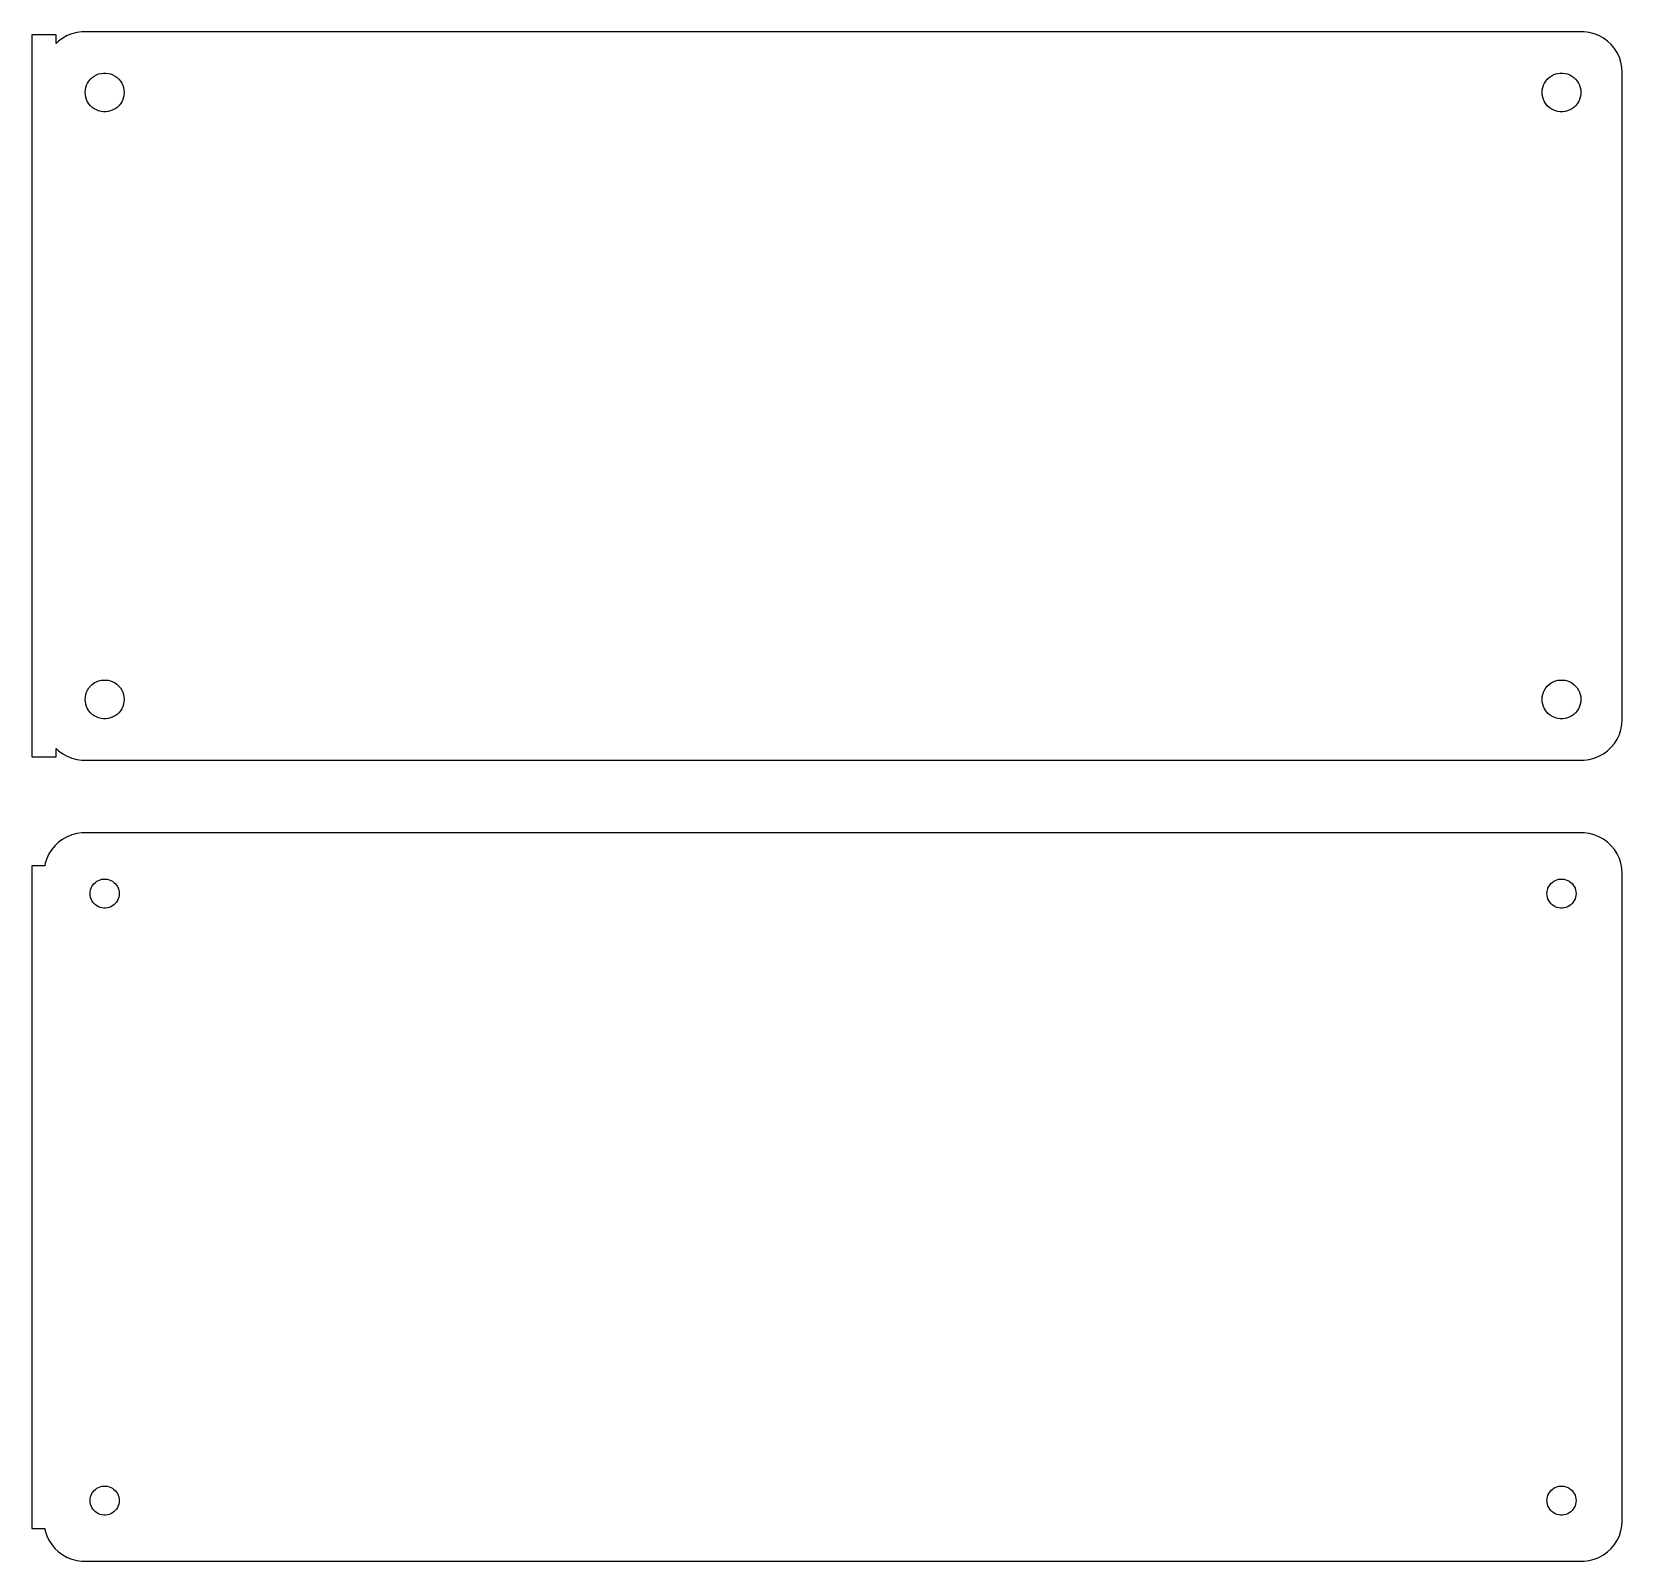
# Model space of a CAD drawing. Header units: metres. Extents: x -99 to 98, y 54 to 243.
import ezdxf

# ---------------------------------------------------------------- set-up
doc = ezdxf.new("R2010")
doc.units = ezdxf.units.M

msp = doc.modelspace()

# ---------------------------------------------------------------- linework, layer by layer
for p, q in [((-96, 242.615), (-99, 242.615)), ((-99, 242.615), (-99, 153.385)), ((-96, 241.559), (-96, 242.615)), ((-95.6871, 241.853), (-96, 241.559)), ((-95.1791, 242.222), (-95.6871, 241.853)), ((-94.6289, 242.524), (-95.1791, 242.222)), ((-94.0451, 242.755), (-94.6289, 242.524)), ((-93.4369, 242.911), (-94.0451, 242.755)), ((-92.8139, 242.99), (-93.4369, 242.911)), ((92.8139, 242.99), (-92.8139, 242.99)), ((93.4369, 242.911), (92.8139, 242.99)), ((94.0451, 242.755), (93.4369, 242.911)), ((94.6289, 242.524), (94.0451, 242.755)), ((95.1791, 242.222), (94.6289, 242.524)), ((95.6871, 241.853), (95.1791, 242.222)), ((96.1448, 241.423), (95.6871, 241.853)), ((96.5451, 240.939), (96.1448, 241.423)), ((96.8815, 240.409), (96.5451, 240.939)), ((97.1489, 239.841), (96.8815, 240.409)), ((97.3429, 239.243), (97.1489, 239.841)), ((-91.0219, 237.672), (-90.7416, 237.783)), ((-90.7416, 237.783), (-90.4497, 237.857)), ((-90.4497, 237.857), (-90.1507, 237.895)), ((-90.1507, 237.895), (-89.8493, 237.895)), ((-89.8493, 237.895), (-89.5503, 237.857)), ((-89.5503, 237.857), (-89.2584, 237.783)), ((-89.2584, 237.783), (-88.9781, 237.672)), ((88.9781, 237.672), (89.2584, 237.783)), ((89.2584, 237.783), (89.5503, 237.857)), ((89.5503, 237.857), (89.8493, 237.895)), ((89.8493, 237.895), (90.1507, 237.895)), ((90.1507, 237.895), (90.4497, 237.857)), ((90.4497, 237.857), (90.7416, 237.783)), ((90.7416, 237.783), (91.0219, 237.672)), ((97.4606, 238.627), (97.3429, 239.243)), ((97.5, 238), (97.4606, 238.627)), ((97.5, 158), (97.5, 238)), ((-92.4, 235.5), (-92.3811, 235.801)), ((-92.3811, 235.801), (-92.3246, 236.097)), ((-92.3246, 236.097), (-92.2315, 236.383)), ((-92.2315, 236.383), (-92.1031, 236.656)), ((-92.1031, 236.656), (-91.9416, 236.911)), ((-91.9416, 236.911), (-91.7495, 237.143)), ((-91.7495, 237.143), (-91.5298, 237.349)), ((-91.5298, 237.349), (-91.286, 237.526)), ((-91.286, 237.526), (-91.0219, 237.672)), ((-88.9781, 237.672), (-88.714, 237.526)), ((-88.714, 237.526), (-88.4702, 237.349)), ((-88.4702, 237.349), (-88.2505, 237.143)), ((-88.2505, 237.143), (-88.0583, 236.911)), ((-88.0583, 236.911), (-87.8969, 236.656)), ((-87.8969, 236.656), (-87.7685, 236.383)), ((-87.7685, 236.383), (-87.6754, 236.097)), ((-87.6754, 236.097), (-87.6189, 235.801)), ((-87.6189, 235.801), (-87.6, 235.5)), ((87.6, 235.5), (87.6189, 235.801)), ((87.6189, 235.801), (87.6754, 236.097)), ((87.6754, 236.097), (87.7685, 236.383)), ((87.7685, 236.383), (87.8969, 236.656)), ((87.8969, 236.656), (88.0583, 236.911)), ((88.0583, 236.911), (88.2505, 237.143)), ((88.2505, 237.143), (88.4702, 237.349)), ((88.4702, 237.349), (88.714, 237.526)), ((88.714, 237.526), (88.9781, 237.672)), ((91.0219, 237.672), (91.286, 237.526)), ((91.286, 237.526), (91.5298, 237.349)), ((91.5298, 237.349), (91.7495, 237.143)), ((91.7495, 237.143), (91.9416, 236.911)), ((91.9416, 236.911), (92.1031, 236.656)), ((92.1031, 236.656), (92.2315, 236.383)), ((92.2315, 236.383), (92.3246, 236.097)), ((92.3246, 236.097), (92.3811, 235.801)), ((92.3811, 235.801), (92.4, 235.5)), ((-92.3811, 235.199), (-92.4, 235.5)), ((-92.3246, 234.903), (-92.3811, 235.199)), ((-92.2315, 234.617), (-92.3246, 234.903)), ((-92.1031, 234.344), (-92.2315, 234.617)), ((-91.9416, 234.089), (-92.1031, 234.344)), ((-91.7495, 233.857), (-91.9416, 234.089)), ((-91.5298, 233.651), (-91.7495, 233.857)), ((-88.2505, 233.857), (-88.4702, 233.651)), ((-88.0583, 234.089), (-88.2505, 233.857)), ((-87.8969, 234.344), (-88.0583, 234.089)), ((-87.7685, 234.617), (-87.8969, 234.344)), ((-87.6754, 234.903), (-87.7685, 234.617)), ((-87.6189, 235.199), (-87.6754, 234.903)), ((-87.6, 235.5), (-87.6189, 235.199)), ((87.6189, 235.199), (87.6, 235.5)), ((87.6754, 234.903), (87.6189, 235.199)), ((87.7685, 234.617), (87.6754, 234.903)), ((87.8969, 234.344), (87.7685, 234.617)), ((88.0583, 234.089), (87.8969, 234.344)), ((88.2505, 233.857), (88.0583, 234.089)), ((88.4702, 233.651), (88.2505, 233.857)), ((91.7495, 233.857), (91.5298, 233.651)), ((91.9416, 234.089), (91.7495, 233.857)), ((92.1031, 234.344), (91.9416, 234.089)), ((92.2315, 234.617), (92.1031, 234.344)), ((92.3246, 234.903), (92.2315, 234.617)), ((92.3811, 235.199), (92.3246, 234.903)), ((92.4, 235.5), (92.3811, 235.199)), ((-91.286, 233.474), (-91.5298, 233.651)), ((-91.0219, 233.328), (-91.286, 233.474)), ((-90.7416, 233.217), (-91.0219, 233.328)), ((-90.4497, 233.143), (-90.7416, 233.217)), ((-90.1507, 233.105), (-90.4497, 233.143)), ((-89.8493, 233.105), (-90.1507, 233.105)), ((-89.5503, 233.143), (-89.8493, 233.105)), ((-89.2584, 233.217), (-89.5503, 233.143)), ((-88.9781, 233.328), (-89.2584, 233.217)), ((-88.714, 233.474), (-88.9781, 233.328)), ((-88.4702, 233.651), (-88.714, 233.474)), ((88.714, 233.474), (88.4702, 233.651)), ((88.9781, 233.328), (88.714, 233.474)), ((89.2584, 233.217), (88.9781, 233.328)), ((89.5503, 233.143), (89.2584, 233.217)), ((89.8493, 233.105), (89.5503, 233.143)), ((90.1507, 233.105), (89.8493, 233.105)), ((90.4497, 233.143), (90.1507, 233.105)), ((90.7416, 233.217), (90.4497, 233.143)), ((91.0219, 233.328), (90.7416, 233.217)), ((91.286, 233.474), (91.0219, 233.328)), ((91.5298, 233.651), (91.286, 233.474)), ((-92.3246, 161.097), (-92.2315, 161.383)), ((-92.2315, 161.383), (-92.1031, 161.656)), ((-92.1031, 161.656), (-91.9416, 161.911)), ((-91.9416, 161.911), (-91.7495, 162.143)), ((-91.7495, 162.143), (-91.5298, 162.349)), ((-91.5298, 162.349), (-91.286, 162.526)), ((-91.286, 162.526), (-91.0219, 162.672)), ((-91.0219, 162.672), (-90.7416, 162.783)), ((-90.7416, 162.783), (-90.4497, 162.857)), ((-90.4497, 162.857), (-90.1507, 162.895)), ((-90.1507, 162.895), (-89.8493, 162.895)), ((-89.8493, 162.895), (-89.5503, 162.857)), ((-89.5503, 162.857), (-89.2584, 162.783)), ((-89.2584, 162.783), (-88.9781, 162.672)), ((-88.9781, 162.672), (-88.714, 162.526)), ((-88.714, 162.526), (-88.4702, 162.349)), ((-88.4702, 162.349), (-88.2505, 162.143)), ((-88.2505, 162.143), (-88.0583, 161.911)), ((-88.0583, 161.911), (-87.8969, 161.656)), ((-87.8969, 161.656), (-87.7685, 161.383)), ((-87.7685, 161.383), (-87.6754, 161.097)), ((87.6754, 161.097), (87.7685, 161.383)), ((87.7685, 161.383), (87.8969, 161.656)), ((87.8969, 161.656), (88.0583, 161.911)), ((88.0583, 161.911), (88.2505, 162.143)), ((88.2505, 162.143), (88.4702, 162.349)), ((88.4702, 162.349), (88.714, 162.526)), ((88.714, 162.526), (88.9781, 162.672)), ((88.9781, 162.672), (89.2584, 162.783)), ((89.2584, 162.783), (89.5503, 162.857)), ((89.5503, 162.857), (89.8493, 162.895)), ((89.8493, 162.895), (90.1507, 162.895)), ((90.1507, 162.895), (90.4497, 162.857)), ((90.4497, 162.857), (90.7416, 162.783)), ((90.7416, 162.783), (91.0219, 162.672)), ((91.0219, 162.672), (91.286, 162.526)), ((91.286, 162.526), (91.5298, 162.349)), ((91.5298, 162.349), (91.7495, 162.143)), ((91.7495, 162.143), (91.9416, 161.911)), ((91.9416, 161.911), (92.1031, 161.656)), ((92.1031, 161.656), (92.2315, 161.383)), ((92.2315, 161.383), (92.3246, 161.097)), ((-92.4, 160.5), (-92.3811, 160.801)), ((-92.3811, 160.199), (-92.4, 160.5)), ((-92.3811, 160.801), (-92.3246, 161.097)), ((-92.3246, 159.903), (-92.3811, 160.199)), ((-92.2315, 159.617), (-92.3246, 159.903)), ((-92.1031, 159.344), (-92.2315, 159.617)), ((-91.9416, 159.089), (-92.1031, 159.344)), ((-87.8969, 159.344), (-88.0583, 159.089)), ((-87.7685, 159.617), (-87.8969, 159.344)), ((-87.6754, 159.903), (-87.7685, 159.617)), ((-87.6754, 161.097), (-87.6189, 160.801)), ((-87.6189, 160.199), (-87.6754, 159.903)), ((-87.6189, 160.801), (-87.6, 160.5)), ((-87.6, 160.5), (-87.6189, 160.199)), ((87.6, 160.5), (87.6189, 160.801)), ((87.6189, 160.199), (87.6, 160.5)), ((87.6189, 160.801), (87.6754, 161.097)), ((87.6754, 159.903), (87.6189, 160.199)), ((87.7685, 159.617), (87.6754, 159.903)), ((87.8969, 159.344), (87.7685, 159.617)), ((88.0583, 159.089), (87.8969, 159.344)), ((92.1031, 159.344), (91.9416, 159.089)), ((92.2315, 159.617), (92.1031, 159.344)), ((92.3246, 159.903), (92.2315, 159.617)), ((92.3246, 161.097), (92.3811, 160.801)), ((92.3811, 160.199), (92.3246, 159.903)), ((92.3811, 160.801), (92.4, 160.5)), ((92.4, 160.5), (92.3811, 160.199)), ((-91.7495, 158.857), (-91.9416, 159.089)), ((-91.5298, 158.651), (-91.7495, 158.857)), ((-91.286, 158.474), (-91.5298, 158.651)), ((-91.0219, 158.328), (-91.286, 158.474)), ((-90.7416, 158.217), (-91.0219, 158.328)), ((-90.4497, 158.143), (-90.7416, 158.217)), ((-90.1507, 158.105), (-90.4497, 158.143)), ((-89.8493, 158.105), (-90.1507, 158.105)), ((-89.5503, 158.143), (-89.8493, 158.105)), ((-89.2584, 158.217), (-89.5503, 158.143)), ((-88.9781, 158.328), (-89.2584, 158.217)), ((-88.714, 158.474), (-88.9781, 158.328)), ((-88.4702, 158.651), (-88.714, 158.474)), ((-88.2505, 158.857), (-88.4702, 158.651)), ((-88.0583, 159.089), (-88.2505, 158.857)), ((88.2505, 158.857), (88.0583, 159.089)), ((88.4702, 158.651), (88.2505, 158.857)), ((88.714, 158.474), (88.4702, 158.651)), ((88.9781, 158.328), (88.714, 158.474)), ((89.2584, 158.217), (88.9781, 158.328)), ((89.5503, 158.143), (89.2584, 158.217)), ((89.8493, 158.105), (89.5503, 158.143)), ((90.1507, 158.105), (89.8493, 158.105)), ((90.4497, 158.143), (90.1507, 158.105)), ((90.7416, 158.217), (90.4497, 158.143)), ((91.0219, 158.328), (90.7416, 158.217)), ((91.286, 158.474), (91.0219, 158.328)), ((91.5298, 158.651), (91.286, 158.474)), ((91.7495, 158.857), (91.5298, 158.651)), ((91.9416, 159.089), (91.7495, 158.857)), ((97.3429, 156.757), (97.4606, 157.373)), ((97.4606, 157.373), (97.5, 158)), ((96.5451, 155.061), (96.8815, 155.591)), ((96.8815, 155.591), (97.1489, 156.159)), ((97.1489, 156.159), (97.3429, 156.757)), ((-99, 153.385), (-96, 153.385)), ((-96, 153.385), (-96, 154.441)), ((-96, 154.441), (-95.6871, 154.147)), ((-95.6871, 154.147), (-95.1791, 153.778)), ((-95.1791, 153.778), (-94.6289, 153.476)), ((-94.6289, 153.476), (-94.0451, 153.245)), ((94.0451, 153.245), (94.6289, 153.476)), ((94.6289, 153.476), (95.1791, 153.778)), ((95.1791, 153.778), (95.6871, 154.147)), ((95.6871, 154.147), (96.1448, 154.577)), ((96.1448, 154.577), (96.5451, 155.061)), ((-94.0451, 153.245), (-93.4369, 153.089)), ((-93.4369, 153.089), (-92.8139, 153.01)), ((-92.8139, 153.01), (92.8139, 153.01)), ((92.8139, 153.01), (93.4369, 153.089)), ((93.4369, 153.089), (94.0451, 153.245)), ((-94.6289, 143.524), (-95.1791, 143.222)), ((-94.0451, 143.755), (-94.6289, 143.524)), ((-93.4369, 143.911), (-94.0451, 143.755)), ((-92.8139, 143.99), (-93.4369, 143.911)), ((92.8139, 143.99), (-92.8139, 143.99)), ((93.4369, 143.911), (92.8139, 143.99)), ((94.0451, 143.755), (93.4369, 143.911)), ((94.6289, 143.524), (94.0451, 143.755)), ((95.1791, 143.222), (94.6289, 143.524)), ((-96.5451, 141.939), (-96.8815, 141.409)), ((-96.1448, 142.423), (-96.5451, 141.939)), ((-95.6871, 142.853), (-96.1448, 142.423)), ((-95.1791, 143.222), (-95.6871, 142.853)), ((95.6871, 142.853), (95.1791, 143.222)), ((96.1448, 142.423), (95.6871, 142.853)), ((96.5451, 141.939), (96.1448, 142.423)), ((96.8815, 141.409), (96.5451, 141.939)), ((-97.4, 139.944), (-99, 139.944)), ((-99, 139.944), (-99, 58.0558)), ((-97.3429, 140.243), (-97.4, 139.944)), ((-97.1489, 140.841), (-97.3429, 140.243)), ((-96.8815, 141.409), (-97.1489, 140.841)), ((97.1489, 140.841), (96.8815, 141.409)), ((97.3429, 140.243), (97.1489, 140.841)), ((97.4606, 139.627), (97.3429, 140.243)), ((97.5, 139), (97.4606, 139.627)), ((-91.5773, 137.367), (-91.4562, 137.558)), ((-91.4562, 137.558), (-91.3121, 137.732)), ((-91.3121, 137.732), (-91.1474, 137.887)), ((-91.1474, 137.887), (-90.9645, 138.02)), ((-90.9645, 138.02), (-90.7664, 138.129)), ((-90.7664, 138.129), (-90.5562, 138.212)), ((-90.5562, 138.212), (-90.3373, 138.268)), ((-90.3373, 138.268), (-90.113, 138.296)), ((-90.113, 138.296), (-89.887, 138.296)), ((-89.887, 138.296), (-89.6627, 138.268)), ((-89.6627, 138.268), (-89.4438, 138.212)), ((-89.4438, 138.212), (-89.2336, 138.129)), ((-89.2336, 138.129), (-89.0355, 138.02)), ((-89.0355, 138.02), (-88.8526, 137.887)), ((-88.8526, 137.887), (-88.6879, 137.732)), ((-88.6879, 137.732), (-88.5438, 137.558)), ((-88.5438, 137.558), (-88.4226, 137.367)), ((88.4226, 137.367), (88.5438, 137.558)), ((88.5438, 137.558), (88.6879, 137.732)), ((88.6879, 137.732), (88.8526, 137.887)), ((88.8526, 137.887), (89.0355, 138.02)), ((89.0355, 138.02), (89.2336, 138.129)), ((89.2336, 138.129), (89.4438, 138.212)), ((89.4438, 138.212), (89.6627, 138.268)), ((89.6627, 138.268), (89.887, 138.296)), ((89.887, 138.296), (90.113, 138.296)), ((90.113, 138.296), (90.3373, 138.268)), ((90.3373, 138.268), (90.5562, 138.212)), ((90.5562, 138.212), (90.7664, 138.129)), ((90.7664, 138.129), (90.9645, 138.02)), ((90.9645, 138.02), (91.1474, 137.887)), ((91.1474, 137.887), (91.3121, 137.732)), ((91.3121, 137.732), (91.4562, 137.558)), ((91.4562, 137.558), (91.5773, 137.367)), ((97.5, 59), (97.5, 139)), ((-91.8, 136.5), (-91.7858, 136.726)), ((-91.7858, 136.274), (-91.8, 136.5)), ((-91.7858, 136.726), (-91.7434, 136.948)), ((-91.7434, 136.052), (-91.7858, 136.274)), ((-91.7434, 136.948), (-91.6736, 137.163)), ((-91.6736, 135.837), (-91.7434, 136.052)), ((-91.6736, 137.163), (-91.5773, 137.367)), ((-91.5773, 135.633), (-91.6736, 135.837)), ((-91.4562, 135.442), (-91.5773, 135.633)), ((-88.4226, 135.633), (-88.5438, 135.442)), ((-88.4226, 137.367), (-88.3264, 137.163)), ((-88.3264, 135.837), (-88.4226, 135.633)), ((-88.3264, 137.163), (-88.2565, 136.948)), ((-88.2565, 136.052), (-88.3264, 135.837)), ((-88.2565, 136.948), (-88.2142, 136.726)), ((-88.2142, 136.274), (-88.2565, 136.052)), ((-88.2142, 136.726), (-88.2, 136.5)), ((-88.2, 136.5), (-88.2142, 136.274)), ((88.2, 136.5), (88.2142, 136.726)), ((88.2142, 136.274), (88.2, 136.5)), ((88.2142, 136.726), (88.2565, 136.948)), ((88.2565, 136.052), (88.2142, 136.274)), ((88.2565, 136.948), (88.3264, 137.163)), ((88.3264, 135.837), (88.2565, 136.052)), ((88.3264, 137.163), (88.4226, 137.367)), ((88.4226, 135.633), (88.3264, 135.837)), ((88.5438, 135.442), (88.4226, 135.633)), ((91.5773, 135.633), (91.4562, 135.442)), ((91.5773, 137.367), (91.6736, 137.163)), ((91.6736, 135.837), (91.5773, 135.633)), ((91.6736, 137.163), (91.7434, 136.948)), ((91.7434, 136.052), (91.6736, 135.837)), ((91.7434, 136.948), (91.7858, 136.726)), ((91.7858, 136.274), (91.7434, 136.052)), ((91.7858, 136.726), (91.8, 136.5)), ((91.8, 136.5), (91.7858, 136.274)), ((-91.3121, 135.268), (-91.4562, 135.442)), ((-91.1474, 135.113), (-91.3121, 135.268)), ((-90.9645, 134.98), (-91.1474, 135.113)), ((-90.7664, 134.871), (-90.9645, 134.98)), ((-90.5562, 134.788), (-90.7664, 134.871)), ((-90.3373, 134.732), (-90.5562, 134.788)), ((-90.113, 134.704), (-90.3373, 134.732)), ((-89.887, 134.704), (-90.113, 134.704)), ((-89.6627, 134.732), (-89.887, 134.704)), ((-89.4438, 134.788), (-89.6627, 134.732)), ((-89.2336, 134.871), (-89.4438, 134.788)), ((-89.0355, 134.98), (-89.2336, 134.871)), ((-88.8526, 135.113), (-89.0355, 134.98)), ((-88.6879, 135.268), (-88.8526, 135.113)), ((-88.5438, 135.442), (-88.6879, 135.268)), ((88.6879, 135.268), (88.5438, 135.442)), ((88.8526, 135.113), (88.6879, 135.268)), ((89.0355, 134.98), (88.8526, 135.113)), ((89.2336, 134.871), (89.0355, 134.98)), ((89.4438, 134.788), (89.2336, 134.871)), ((89.6627, 134.732), (89.4438, 134.788)), ((89.887, 134.704), (89.6627, 134.732)), ((90.113, 134.704), (89.887, 134.704)), ((90.3373, 134.732), (90.113, 134.704)), ((90.5562, 134.788), (90.3373, 134.732)), ((90.7664, 134.871), (90.5562, 134.788)), ((90.9645, 134.98), (90.7664, 134.871)), ((91.1474, 135.113), (90.9645, 134.98)), ((91.3121, 135.268), (91.1474, 135.113)), ((91.4562, 135.442), (91.3121, 135.268)), ((-91.3121, 62.7322), (-91.1474, 62.8869)), ((-91.1474, 62.8869), (-90.9645, 63.0198)), ((-90.9645, 63.0198), (-90.7664, 63.1287)), ((-90.7664, 63.1287), (-90.5562, 63.2119)), ((-90.5562, 63.2119), (-90.3373, 63.2681)), ((-90.3373, 63.2681), (-90.113, 63.2964)), ((-90.113, 63.2964), (-89.887, 63.2964)), ((-89.887, 63.2964), (-89.6627, 63.2681)), ((-89.6627, 63.2681), (-89.4438, 63.2119)), ((-89.4438, 63.2119), (-89.2336, 63.1287)), ((-89.2336, 63.1287), (-89.0355, 63.0198)), ((-89.0355, 63.0198), (-88.8526, 62.8869)), ((-88.8526, 62.8869), (-88.6879, 62.7322)), ((88.6879, 62.7322), (88.8526, 62.8869)), ((88.8526, 62.8869), (89.0355, 63.0198)), ((89.0355, 63.0198), (89.2336, 63.1287)), ((89.2336, 63.1287), (89.4438, 63.2119)), ((89.4438, 63.2119), (89.6627, 63.2681)), ((89.6627, 63.2681), (89.887, 63.2964)), ((89.887, 63.2964), (90.113, 63.2964)), ((90.113, 63.2964), (90.3373, 63.2681)), ((90.3373, 63.2681), (90.5562, 63.2119)), ((90.5562, 63.2119), (90.7664, 63.1287)), ((90.7664, 63.1287), (90.9645, 63.0198)), ((90.9645, 63.0198), (91.1474, 62.8869)), ((91.1474, 62.8869), (91.3121, 62.7322)), ((-91.8, 61.5), (-91.7858, 61.7256)), ((-91.7858, 61.2744), (-91.8, 61.5)), ((-91.7858, 61.7256), (-91.7434, 61.9476)), ((-91.7434, 61.0524), (-91.7858, 61.2744)), ((-91.7434, 61.9476), (-91.6736, 62.1626)), ((-91.6736, 60.8374), (-91.7434, 61.0524)), ((-91.6736, 62.1626), (-91.5773, 62.3672)), ((-91.5773, 62.3672), (-91.4562, 62.558)), ((-91.4562, 62.558), (-91.3121, 62.7322)), ((-88.6879, 62.7322), (-88.5438, 62.558)), ((-88.5438, 62.558), (-88.4226, 62.3672)), ((-88.4226, 62.3672), (-88.3264, 62.1626)), ((-88.3264, 62.1626), (-88.2565, 61.9476)), ((-88.2565, 61.0524), (-88.3264, 60.8374)), ((-88.2565, 61.9476), (-88.2142, 61.7256)), ((-88.2142, 61.2744), (-88.2565, 61.0524)), ((-88.2142, 61.7256), (-88.2, 61.5)), ((-88.2, 61.5), (-88.2142, 61.2744)), ((88.2, 61.5), (88.2142, 61.7256)), ((88.2142, 61.2744), (88.2, 61.5)), ((88.2142, 61.7256), (88.2565, 61.9476)), ((88.2565, 61.0524), (88.2142, 61.2744)), ((88.2565, 61.9476), (88.3264, 62.1626)), ((88.3264, 60.8374), (88.2565, 61.0524)), ((88.3264, 62.1626), (88.4226, 62.3672)), ((88.4226, 62.3672), (88.5438, 62.558)), ((88.5438, 62.558), (88.6879, 62.7322)), ((91.3121, 62.7322), (91.4562, 62.558)), ((91.4562, 62.558), (91.5773, 62.3672)), ((91.5773, 62.3672), (91.6736, 62.1626)), ((91.6736, 62.1626), (91.7434, 61.9476)), ((91.7434, 61.0524), (91.6736, 60.8374)), ((91.7434, 61.9476), (91.7858, 61.7256)), ((91.7858, 61.2744), (91.7434, 61.0524)), ((91.7858, 61.7256), (91.8, 61.5)), ((91.8, 61.5), (91.7858, 61.2744)), ((-91.5773, 60.6328), (-91.6736, 60.8374)), ((-91.4562, 60.442), (-91.5773, 60.6328)), ((-91.3121, 60.2678), (-91.4562, 60.442)), ((-91.1474, 60.1131), (-91.3121, 60.2678)), ((-90.9645, 59.9802), (-91.1474, 60.1131)), ((-90.7664, 59.8713), (-90.9645, 59.9802)), ((-90.5562, 59.7881), (-90.7664, 59.8713)), ((-90.3373, 59.7319), (-90.5562, 59.7881)), ((-90.113, 59.7036), (-90.3373, 59.7319)), ((-89.887, 59.7036), (-90.113, 59.7036)), ((-89.6627, 59.7319), (-89.887, 59.7036)), ((-89.4438, 59.7881), (-89.6627, 59.7319)), ((-89.2336, 59.8713), (-89.4438, 59.7881)), ((-89.0355, 59.9802), (-89.2336, 59.8713)), ((-88.8526, 60.1131), (-89.0355, 59.9802)), ((-88.6879, 60.2678), (-88.8526, 60.1131)), ((-88.5438, 60.442), (-88.6879, 60.2678)), ((-88.4226, 60.6328), (-88.5438, 60.442)), ((-88.3264, 60.8374), (-88.4226, 60.6328)), ((88.4226, 60.6328), (88.3264, 60.8374)), ((88.5438, 60.442), (88.4226, 60.6328)), ((88.6879, 60.2678), (88.5438, 60.442)), ((88.8526, 60.1131), (88.6879, 60.2678)), ((89.0355, 59.9802), (88.8526, 60.1131)), ((89.2336, 59.8713), (89.0355, 59.9802)), ((89.4438, 59.7881), (89.2336, 59.8713)), ((89.6627, 59.7319), (89.4438, 59.7881)), ((89.887, 59.7036), (89.6627, 59.7319)), ((90.113, 59.7036), (89.887, 59.7036)), ((90.3373, 59.7319), (90.113, 59.7036)), ((90.5562, 59.7881), (90.3373, 59.7319)), ((90.7664, 59.8713), (90.5562, 59.7881)), ((90.9645, 59.9802), (90.7664, 59.8713)), ((91.1474, 60.1131), (90.9645, 59.9802)), ((91.3121, 60.2678), (91.1474, 60.1131)), ((91.4562, 60.442), (91.3121, 60.2678)), ((91.5773, 60.6328), (91.4562, 60.442)), ((91.6736, 60.8374), (91.5773, 60.6328)), ((97.4606, 58.3733), (97.5, 59)), ((-99, 58.0558), (-97.4, 58.0558)), ((-97.4, 58.0558), (-97.3429, 57.7566)), ((-97.3429, 57.7566), (-97.1489, 57.1594)), ((-97.1489, 57.1594), (-96.8815, 56.5912)), ((96.8815, 56.5912), (97.1489, 57.1594)), ((97.1489, 57.1594), (97.3429, 57.7566)), ((97.3429, 57.7566), (97.4606, 58.3733)), ((-96.8815, 56.5912), (-96.5451, 56.0611)), ((-96.5451, 56.0611), (-96.1448, 55.5773)), ((-96.1448, 55.5773), (-95.6871, 55.1474)), ((-95.6871, 55.1474), (-95.1791, 54.7784)), ((95.1791, 54.7784), (95.6871, 55.1474)), ((95.6871, 55.1474), (96.1448, 55.5773)), ((96.1448, 55.5773), (96.5451, 56.0611)), ((96.5451, 56.0611), (96.8815, 56.5912)), ((-95.1791, 54.7784), (-94.6289, 54.4759)), ((-94.6289, 54.4759), (-94.0451, 54.2447)), ((-94.0451, 54.2447), (-93.4369, 54.0886)), ((-93.4369, 54.0886), (-92.8139, 54.0099)), ((-92.8139, 54.0099), (92.8139, 54.0099)), ((92.8139, 54.0099), (93.4369, 54.0886)), ((93.4369, 54.0886), (94.0451, 54.2447)), ((94.0451, 54.2447), (94.6289, 54.4759)), ((94.6289, 54.4759), (95.1791, 54.7784))]:
    msp.add_line(p, q)

doc.saveas('drawing.dxf')
